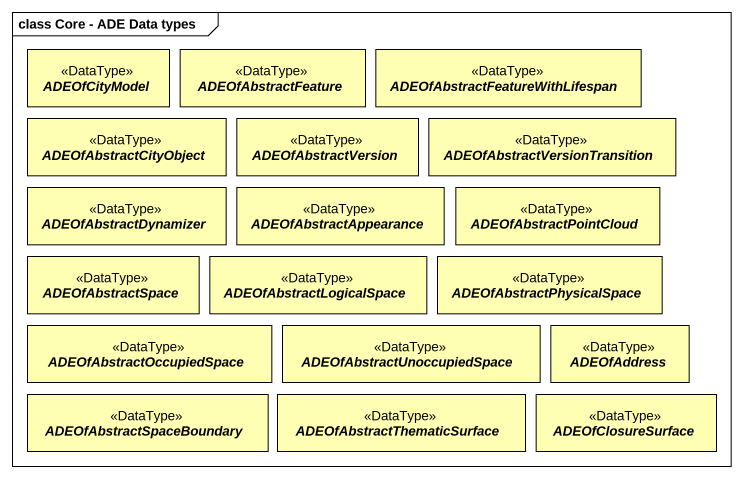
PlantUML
@startuml
mainframe class Core - ADE Data types
hide circle
hide empty members
abstract class ADEOfCityModel <<DataType>> #FFFFB3
abstract class ADEOfAbstractFeature <<DataType>> #FFFFB3
abstract class "ADEOfAbstractFeatureWithLifespan" as ADEOfAbstractFeatureWithLife <<DataType>> #FFFFB3
abstract class ADEOfAbstractCityObject <<DataType>> #FFFFB3
abstract class ADEOfAbstractVersion <<DataType>> #FFFFB3
abstract class "ADEOfAbstractVersionTransition" as ADEOfAbstractVersionTransiti <<DataType>> #FFFFB3
abstract class ADEOfAbstractDynamizer <<DataType>> #FFFFB3
abstract class ADEOfAbstractAppearance <<DataType>> #FFFFB3
abstract class ADEOfAbstractPointCloud <<DataType>> #FFFFB3
abstract class ADEOfAbstractSpace <<DataType>> #FFFFB3
abstract class ADEOfAbstractLogicalSpace <<DataType>> #FFFFB3
abstract class ADEOfAbstractPhysicalSpace <<DataType>> #FFFFB3
abstract class ADEOfAbstractOccupiedSpace <<DataType>> #FFFFB3
abstract class ADEOfAbstractUnoccupiedSpace <<DataType>> #FFFFB3
abstract class ADEOfAddress <<DataType>> #FFFFB3
abstract class ADEOfAbstractSpaceBoundary <<DataType>> #FFFFB3
abstract class ADEOfAbstractThematicSurface <<DataType>> #FFFFB3
abstract class ADEOfClosureSurface <<DataType>> #FFFFB3
@enduml
